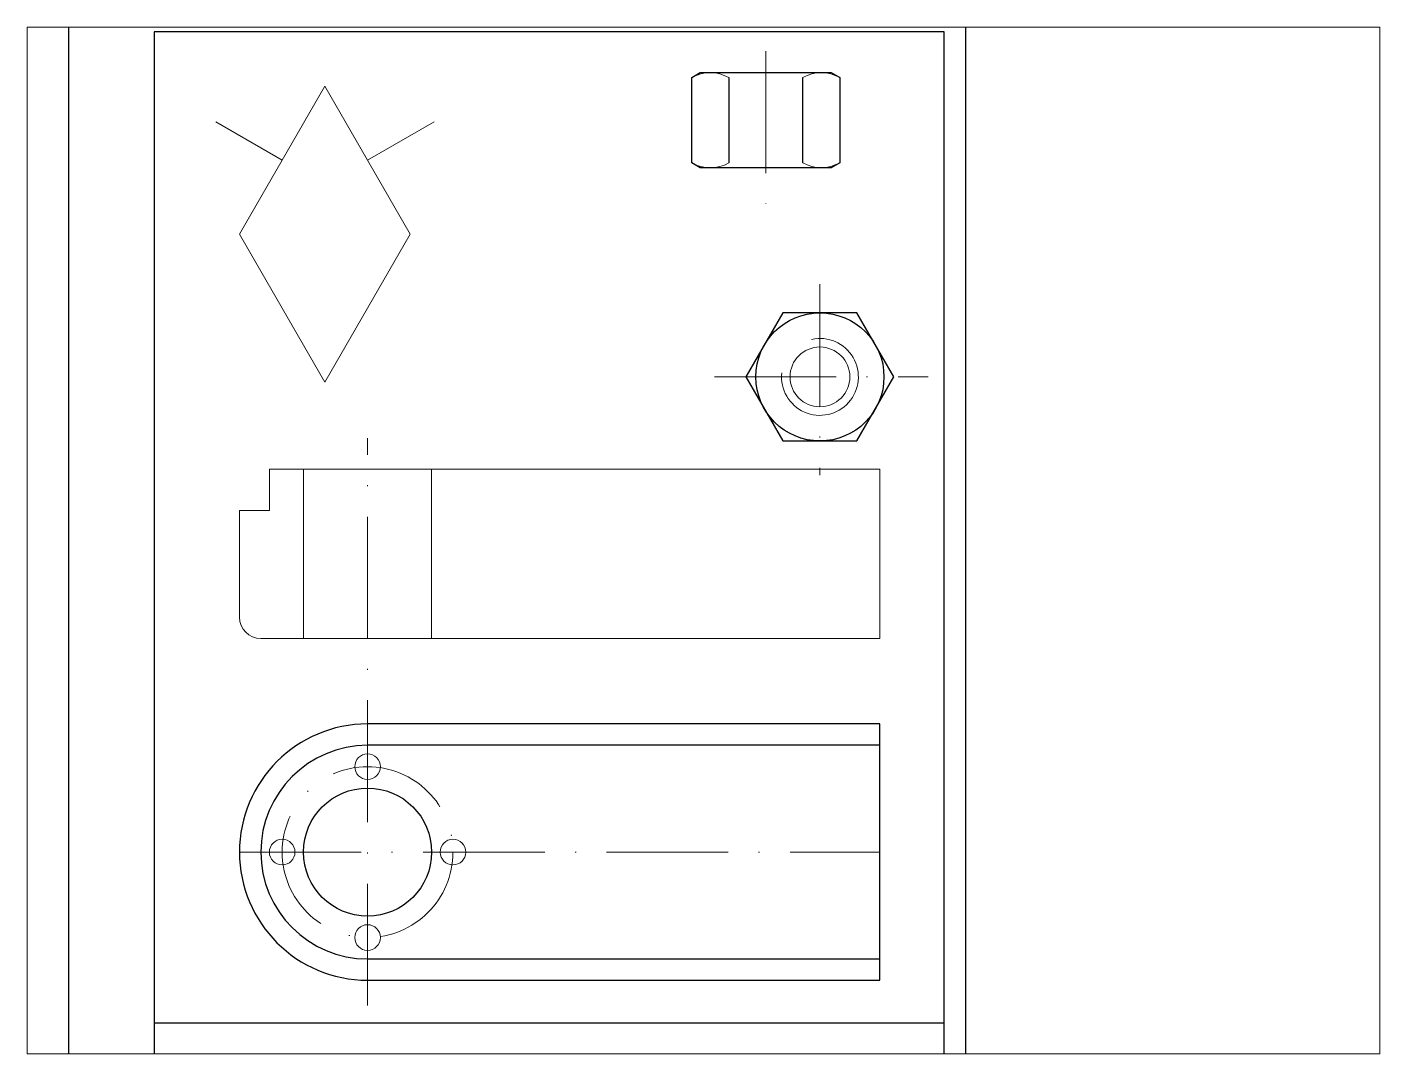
# Paper-space layout 'Лист1' of a CAD drawing. Header units: millimetres. Extents: x 26 to 231, y 20 to 176.
# The model-space entities are those that its viewports show. They can reach past a viewport. Long polylines and large blocks are cut down to what shows.
import ezdxf

# ---------------------------------------------------------------- set-up
doc = ezdxf.new("R2010")
doc.units = ezdxf.units.MM
doc.linetypes.add('ACAD_ISO10W100', pattern=[18, 12, -3, 0, -3])
doc.layers.add('Контур', color=7, linetype='Continuous', lineweight=30)
doc.layers.add('Оси', color=7, linetype='ACAD_ISO10W100', lineweight=20)
doc.layers.add('Рамка', color=7, linetype='Continuous')

# ---------------------------------------------------------------- blocks, each defined once
blk = doc.blocks.new('*U1')
at = {"layer": 'Контур', "lineweight": 20}
blk.add_circle((0, 0), 3, dxfattribs=at)
blk = doc.blocks.new('*U2')
at = {"layer": 'Контур', "color": 0, "linetype": 'ByBlock', "lineweight": -2, "transparency": 16777216}
for p, rotation in [((70, 120), 90), ((50, 100), 180), ((70, 80), 270)]:
    blk.add_blockref('*U1', p, dxfattribs=dict(at, rotation=rotation))
blk.add_blockref('*U1', (90, 100), dxfattribs=at)

msp = doc.modelspace()

# ---------------------------------------------------------------- linework, layer by layer
for p, q in [((0, 0), (0, 297)), ((210, 297), (210, 0))]:
    msp.add_line(p, q)
at = {"layer": 'Контур', "lineweight": 20}
for p, q in [((40, 244.64), (60, 279.28)), ((60, 279.28), (80, 244.64)), ((50, 261.96), (34.44, 270.95)), ((70, 261.96), (85.56, 270.95)), ((60, 210), (40, 244.64)), ((80, 244.64), (60, 210)), ((47, 180), (47, 189.67)), ((47, 189.67), (190, 189.67)), ((55, 189.67), (55, 150)), ((85, 150), (85, 189.67)), ((190, 189.67), (190, 180)), ((40, 180), (40, 155)), ((47, 180), (40, 180)), ((190, 150), (190, 180)), ((45, 150), (190, 150))]:
    msp.add_line(p, q, dxfattribs=at)
at = {"layer": 'Контур'}
for p, q in [((154.58, 281.33), (154.58, 261.37)), ((171.9, 261.37), (171.9, 281.33)), ((190, 130), (70, 130)), ((190, 70), (190, 130)), ((190, 125), (70, 125)), ((70, 75), (190, 75)), ((70, 70), (190, 70))]:
    msp.add_line(p, q, dxfattribs=at)
for points in [[(147.92, 282.49), (178.56, 282.49), (180.56, 281.33), (180.56, 261.37), (178.56, 260.22), (147.92, 260.22), (145.92, 261.37), (145.92, 281.33)], [(167.28, 226.25), (158.62, 211.25), (167.28, 196.25), (184.6, 196.25), (193.26, 211.25), (184.6, 226.25)]]:
    msp.add_lwpolyline(points, close=True, dxfattribs=at)
for centre in [(175.94, 211.25), (70, 100)]:
    msp.add_circle(centre, 15, dxfattribs=at)
at = {"layer": 'Контур', "lineweight": 20}
msp.add_circle((175.94, 211.25), 7, dxfattribs=at)
for centre, radius, start, end in [((150.25, 273.83), 8.66, 60, 120), ((176.23, 273.83), 8.66, 60, 120), ((150.25, 268.83), 8.63, 239.8721, 300.1279), ((176.23, 268.87), 8.66, 240, 300), ((45, 155), 5, 180, 270)]:
    msp.add_arc(centre, radius, start, end, dxfattribs=at)
at = {"layer": 'Контур', "lineweight": 15}
msp.add_arc((175.94, 211.25), 9, 173.9461, 102.5116, dxfattribs=at)
at = {"layer": 'Контур'}
for radius in [30, 25]:
    msp.add_arc((70, 100), radius, 90, 270, dxfattribs=at)
at = {"layer": 'Оси', "linetype": 'ACAD_ISO10W100', "lineweight": 20}
for p, q in [((163.24, 287.47), (163.24, 251.75)), ((175.94, 232.93), (175.94, 188.21)), ((151.25, 211.25), (201.25, 211.25)), ((70, 64.06), (70, 196.9))]:
    msp.add_line(p, q, dxfattribs=at)
at = {"layer": 'Оси', "linetype": 'ACAD_ISO10W100'}
msp.add_line((40, 100), (190, 100), dxfattribs=at)
at = {"layer": 'Оси', "lineweight": 20}
msp.add_circle((70, 100), 20, dxfattribs=at)
at = {"layer": 'Рамка'}
msp.add_line((20, 60), (205, 60), dxfattribs=at)
at = {"layer": 'Рамка', "lineweight": 30}
msp.add_lwpolyline([(20, 5), (205, 5), (205, 292), (20, 292)], close=True, dxfattribs=at)

# ---------------------------------------------------------------- block references
at = {"layer": 'Контур', "lineweight": 20}
msp.add_blockref('*U2', (0, 0), dxfattribs=at)

psp = doc.layouts.new('Лист1')

# ---------------------------------------------------------------- viewports
at = {"layer": '0'}
psp.add_viewport(center=(128.5, 97.5), size=(205.6, 156), view_center_point=(148.67, 172.95), view_height=240.3966, dxfattribs=at)

doc.saveas('drawing.dxf')
